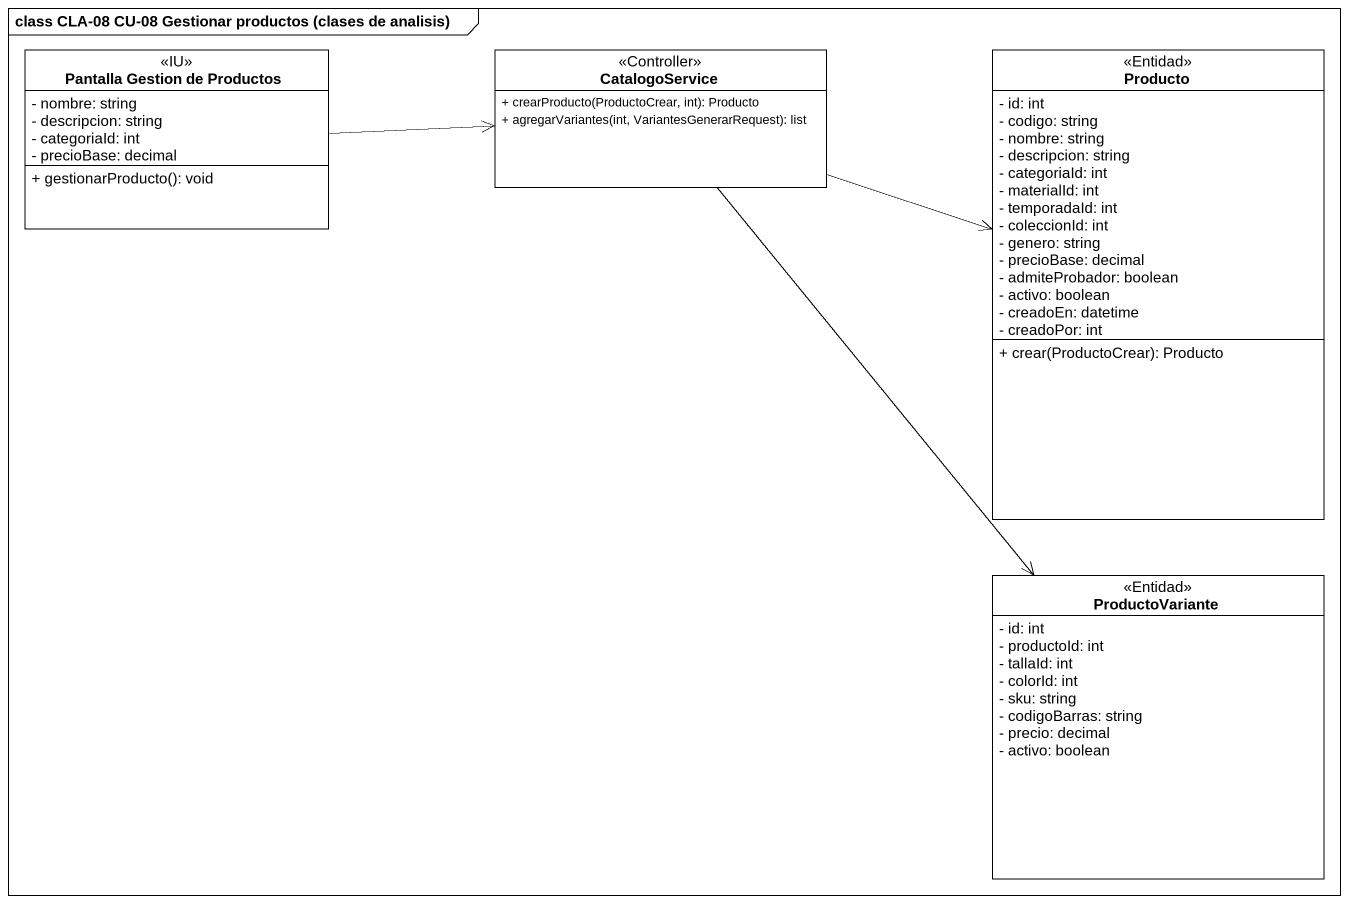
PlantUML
@startuml
mainframe class CLA-08 CU-08 Gestionar productos (clases de analisis)
hide circle
hide empty members
skinparam classAttributeIconSize 0
class "Pantalla Gestion de Productos" as Pantalla_Gestion_de <<IU>> {
  - nombre: string
  - descripcion: string
  - categoriaId: int
  - precioBase: decimal
  + gestionarProducto(): void
}
class CatalogoService <<Controller>> {
  + crearProducto(ProductoCrear, int): Producto
  + agregarVariantes(int, VariantesGenerarRequest): list
}
class Producto <<Entidad>> {
  - id: int
  - codigo: string
  - nombre: string
  - descripcion: string
  - categoriaId: int
  - materialId: int
  - temporadaId: int
  - coleccionId: int
  - genero: string
  - precioBase: decimal
  - admiteProbador: boolean
  - activo: boolean
  - creadoEn: datetime
  - creadoPor: int
  + crear(ProductoCrear): Producto
}
class ProductoVariante <<Entidad>> {
  - id: int
  - productoId: int
  - tallaId: int
  - colorId: int
  - sku: string
  - codigoBarras: string
  - precio: decimal
  - activo: boolean
}
Pantalla_Gestion_de -right-> CatalogoService
CatalogoService -right-> Producto
CatalogoService --> ProductoVariante
@enduml
